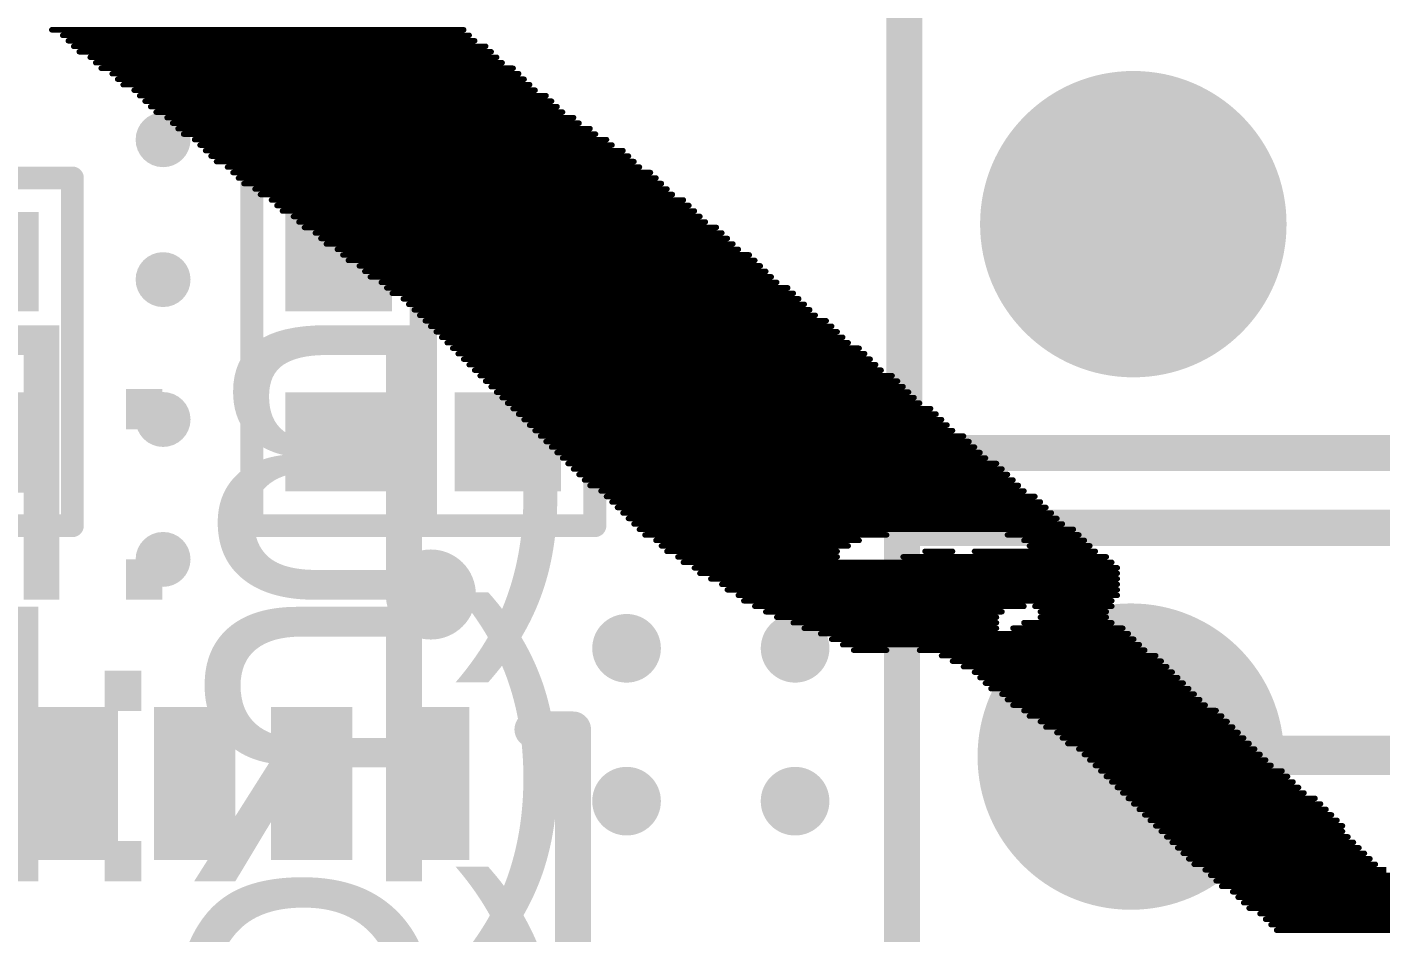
# Model space of a CAD drawing. Header units: millimetres. Extents: x -6 to 151, y -20 to 98.
# Drawn here: x 55.25 to 62.76, y 17.85 to 22.88 of the extents above; entities that cross this region are included whole.
import ezdxf

# ---------------------------------------------------------------- set-up
doc = ezdxf.new("R2010")
doc.units = ezdxf.units.MM
for name, color, linetype in [('BottomOverlay', 54, 'Continuous'), ('BottomSolder', 6, 'Continuous'), ('MultiLayer', 9, 'Continuous'), ('PadHoleLayer', 156, 'Continuous'), ('TopOverlay', 2, 'Continuous'), ('TopPaste', 8, 'Continuous'), ('TopSolder', 216, 'Continuous'), ('ViaHoleLayer', 16, 'Continuous')]:
    doc.layers.add(name, color=color, linetype=linetype)
doc.styles.add('Arial', font='arial.ttf', dxfattribs={"height": 0.2})

# ---------------------------------------------------------------- blocks, each defined once
blk = doc.blocks.new('H______1X3_B_205')
at = {"layer": 'BottomSolder'}
h = blk.add_hatch(color=6, dxfattribs=at)
edge = h.paths.add_edge_path()
edge.add_arc((0, 0), 0.8504, 0, 360)
at = {"layer": 'MultiLayer'}
h = blk.add_hatch(color=9, dxfattribs=at)
edge = h.paths.add_edge_path()
edge.add_arc((0, 0), 0.825, 0, 360)
at = {"layer": 'PadHoleLayer'}
h = blk.add_hatch(color=156, dxfattribs=at)
edge = h.paths.add_edge_path()
edge.add_arc((0, 0), 0.51, 0, 360)
at = {"layer": 'TopSolder'}
h = blk.add_hatch(color=216, dxfattribs=at)
edge = h.paths.add_edge_path()
edge.add_arc((0, 0), 0.8504, 0, 360)
at = {"layer": 'TopOverlay', "const_width": 0.2}
for points in [[(-1.27, -1.27), (-1.27, 1.27)], [(-1.27, -1.27), (6.35, -1.27)]]:
    blk.add_lwpolyline(points, dxfattribs=at)
at = {"layer": 'TopOverlay', "const_width": 0.1}
blk.add_lwpolyline([(-1.32, -1.27, 1), (-1.22, -1.27, 1)], format="xyb", close=True, dxfattribs=at)
blk.add_lwpolyline([(-1.32, -1.27, 1), (-1.22, -1.27, 1)], format="xyb", close=True, dxfattribs=at)
blk = doc.blocks.new('RES0402_216')
at = {"layer": 'TopPaste'}
for points in [[(-0.75, -0.27), (-0.75, 0.27), (-0.25, 0.27), (-0.25, -0.27)], [(0.25, -0.27), (0.25, 0.27), (0.75, 0.27), (0.75, -0.27)]]:
    blk.add_hatch(color=8, dxfattribs=at).paths.add_polyline_path(points)
at = {"layer": 'TopSolder'}
for points in [[(-0.7754, -0.2954), (-0.7754, 0.2954), (-0.2246, 0.2954), (-0.2246, -0.2954)], [(0.2246, -0.2954), (0.2246, 0.2954), (0.7754, 0.2954), (0.7754, -0.2954)]]:
    blk.add_hatch(color=216, dxfattribs=at).paths.add_polyline_path(points)
at = {"layer": 'TopOverlay', "const_width": 0.127}
for points in [[(-0.9652, 0.4826), (-0.9652, -0.4826)], [(-0.9652, 0.4826), (0.9652, 0.4826)], [(0.9652, 0.4826), (0.9652, -0.4826)], [(-0.9652, -0.4826), (0.9652, -0.4826)]]:
    blk.add_lwpolyline(points, dxfattribs=at)
at = {"layer": 'TopOverlay', "const_width": 0.0635}
for points in [[(-0.997, 0.4826, 1), (-0.9335, 0.4826, 1)], [(-0.997, 0.4826, 1), (-0.9335, 0.4826, 1)], [(0.9335, 0.4826, 1), (0.997, 0.4826, 1)], [(0.9335, 0.4826, 1), (0.997, 0.4826, 1)], [(-0.997, -0.4826, 1), (-0.9335, -0.4826, 1)], [(-0.997, -0.4826, 1), (-0.9335, -0.4826, 1)], [(0.9335, -0.4826, 1), (0.997, -0.4826, 1)], [(0.9335, -0.4826, 1), (0.997, -0.4826, 1)]]:
    blk.add_lwpolyline(points, format="xyb", close=True, dxfattribs=at)
blk = doc.blocks.new('RES0402_219')
at = {"layer": 'TopPaste'}
for points in [[(-0.75, -0.27), (-0.75, 0.27), (-0.25, 0.27), (-0.25, -0.27)], [(0.25, -0.27), (0.25, 0.27), (0.75, 0.27), (0.75, -0.27)]]:
    blk.add_hatch(color=8, dxfattribs=at).paths.add_polyline_path(points)
at = {"layer": 'TopSolder'}
for points in [[(-0.7754, -0.2954), (-0.7754, 0.2954), (-0.2246, 0.2954), (-0.2246, -0.2954)], [(0.2246, -0.2954), (0.2246, 0.2954), (0.7754, 0.2954), (0.7754, -0.2954)]]:
    blk.add_hatch(color=216, dxfattribs=at).paths.add_polyline_path(points)
at = {"layer": 'TopOverlay', "const_width": 0.127}
for points in [[(-0.9652, -0.4826), (-0.9652, 0.4826)], [(0.9652, 0.4826), (-0.9652, 0.4826)], [(0.9652, -0.4826), (0.9652, 0.4826)], [(0.9652, -0.4826), (-0.9652, -0.4826)]]:
    blk.add_lwpolyline(points, dxfattribs=at)
at = {"layer": 'TopOverlay', "const_width": 0.0635}
for points in [[(-0.997, 0.4826, 1), (-0.9335, 0.4826, 1)], [(-0.997, 0.4826, 1), (-0.9335, 0.4826, 1)], [(0.9335, 0.4826, 1), (0.997, 0.4826, 1)], [(0.9335, 0.4826, 1), (0.997, 0.4826, 1)], [(-0.997, -0.4826, 1), (-0.9335, -0.4826, 1)], [(-0.997, -0.4826, 1), (-0.9335, -0.4826, 1)], [(0.9335, -0.4826, 1), (0.997, -0.4826, 1)], [(0.9335, -0.4826, 1), (0.997, -0.4826, 1)]]:
    blk.add_lwpolyline(points, format="xyb", close=True, dxfattribs=at)
blk = doc.blocks.new('RES0402_221')
at = {"layer": 'TopPaste'}
for points in [[(-0.75, -0.27), (-0.75, 0.27), (-0.25, 0.27), (-0.25, -0.27)], [(0.25, -0.27), (0.25, 0.27), (0.75, 0.27), (0.75, -0.27)]]:
    blk.add_hatch(color=8, dxfattribs=at).paths.add_polyline_path(points)
at = {"layer": 'TopSolder'}
for points in [[(-0.7754, -0.2954), (-0.7754, 0.2954), (-0.2246, 0.2954), (-0.2246, -0.2954)], [(0.2246, -0.2954), (0.2246, 0.2954), (0.7754, 0.2954), (0.7754, -0.2954)]]:
    blk.add_hatch(color=216, dxfattribs=at).paths.add_polyline_path(points)
at = {"layer": 'TopOverlay', "const_width": 0.127}
for points in [[(-0.9652, 0.4826), (-0.9652, -0.4826)], [(-0.9652, 0.4826), (0.9652, 0.4826)], [(0.9652, 0.4826), (0.9652, -0.4826)], [(-0.9652, -0.4826), (0.9652, -0.4826)]]:
    blk.add_lwpolyline(points, dxfattribs=at)
at = {"layer": 'TopOverlay', "const_width": 0.0635}
for points in [[(-0.997, 0.4826, 1), (-0.9335, 0.4826, 1)], [(-0.997, 0.4826, 1), (-0.9335, 0.4826, 1)], [(0.9335, 0.4826, 1), (0.997, 0.4826, 1)], [(0.9335, 0.4826, 1), (0.997, 0.4826, 1)], [(-0.997, -0.4826, 1), (-0.9335, -0.4826, 1)], [(-0.997, -0.4826, 1), (-0.9335, -0.4826, 1)], [(0.9335, -0.4826, 1), (0.997, -0.4826, 1)], [(0.9335, -0.4826, 1), (0.997, -0.4826, 1)]]:
    blk.add_lwpolyline(points, format="xyb", close=True, dxfattribs=at)
blk = doc.blocks.new('DFN3X3_8L_DUAL_282')
at = {"layer": 'TopPaste'}
for points in [[(-1.175, 1.825), (-0.775, 1.825), (-0.775, 1.025), (-1.175, 1.025)], [(-0.525, 1.825), (-0.125, 1.825), (-0.125, 1.025), (-0.525, 1.025)], [(0.125, 1.825), (0.525, 1.825), (0.525, 1.025), (0.125, 1.025)], [(0.775, 1.825), (1.175, 1.825), (1.175, 1.025), (0.775, 1.025)], [(-0.1248, -0.4944), (-1.1748, -0.4944), (-1.1748, 1.2056), (-0.1248, 1.2056)], [(1.1752, -0.4944), (0.1252, -0.4944), (0.1252, 1.2056), (1.1752, 1.2056)], [(-1.7462, -0.2098), (-1.7462, 0.1902), (-0.9462, 0.1902), (-0.9462, -0.2098)], [(1.7208, 0.2), (1.7208, -0.2), (0.9208, -0.2), (0.9208, 0.2)], [(-1.175, -1), (-0.775, -1), (-0.775, -1.8), (-1.175, -1.8)], [(-0.525, -1), (-0.125, -1), (-0.125, -1.8), (-0.525, -1.8)], [(0.125, -1), (0.525, -1), (0.525, -1.8), (0.125, -1.8)], [(0.775, -1), (1.175, -1), (1.175, -1.8), (0.775, -1.8)]]:
    blk.add_hatch(color=8, dxfattribs=at).paths.add_polyline_path(points)
at = {"layer": 'TopSolder'}
for points in [[(-1.2004, 1.8504), (-0.7496, 1.8504), (-0.7496, 0.9996), (-1.2004, 0.9996)], [(-0.5504, 1.8504), (-0.0996, 1.8504), (-0.0996, 0.9996), (-0.5504, 0.9996)], [(0.0996, 1.8504), (0.5504, 1.8504), (0.5504, 0.9996), (0.0996, 0.9996)], [(0.7496, 1.8504), (1.2004, 1.8504), (1.2004, 0.9996), (0.7496, 0.9996)], [(-0.0994, -0.5198), (-1.2002, -0.5198), (-1.2002, 1.231), (-0.0994, 1.231)], [(1.2006, -0.5198), (0.0998, -0.5198), (0.0998, 1.231), (1.2006, 1.231)], [(1.7462, 0.2254), (1.7462, -0.2254), (0.8954, -0.2254), (0.8954, 0.2254)], [(-1.7716, -0.2352), (-1.7716, 0.2156), (-0.9208, 0.2156), (-0.9208, -0.2352)], [(-1.2004, -0.9746), (-0.7496, -0.9746), (-0.7496, -1.8254), (-1.2004, -1.8254)], [(-0.5504, -0.9746), (-0.0996, -0.9746), (-0.0996, -1.8254), (-0.5504, -1.8254)], [(0.0996, -0.9746), (0.5504, -0.9746), (0.5504, -1.8254), (0.0996, -1.8254)], [(0.7496, -0.9746), (1.2004, -0.9746), (1.2004, -1.8254), (0.7496, -1.8254)]]:
    blk.add_hatch(color=216, dxfattribs=at).paths.add_polyline_path(points)
at = {"layer": 'TopOverlay', "const_width": 0.2}
for points in [[(-1.775, 1.7), (-1.775, -0.3175)], [(-1.55, 1.7), (-1.775, 1.7)], [(1.775, 1.7), (1.55, 1.7)], [(1.775, 1.7), (1.775, -0.3175)], [(-1.775, -0.25), (-1.775, -1.7)], [(1.775, -0.25), (1.775, -1.7)], [(-1.55, -1.7), (-1.775, -1.7)], [(1.775, -1.7), (1.55, -1.7)]]:
    blk.add_lwpolyline(points, dxfattribs=at)
at = {"layer": 'TopOverlay'}
for points, const_width in [([(-1.825, 1.7, 1), (-1.725, 1.7, 1)], 0.1), ([(-1.825, 1.7, 1), (-1.725, 1.7, 1)], 0.1), ([(-1.6, 1.7, 1), (-1.5, 1.7, 1)], 0.1), ([(1.5, 1.7, 1), (1.6, 1.7, 1)], 0.1), ([(1.725, 1.7, 1), (1.825, 1.7, 1)], 0.1), ([(1.725, 1.7, 1), (1.825, 1.7, 1)], 0.1), ([(-1.825, -0.25, 1), (-1.725, -0.25, 1)], 0.1), ([(1.725, -0.25, 1), (1.825, -0.25, 1)], 0.1), ([(-1.825, -0.3175, 1), (-1.725, -0.3175, 1)], 0.1), ([(1.725, -0.3175, 1), (1.825, -0.3175, 1)], 0.1), ([(-1.825, -1.7, 1), (-1.725, -1.7, 1)], 0.1), ([(-1.825, -1.7, 1), (-1.725, -1.7, 1)], 0.1), ([(-1.6, -1.7, 1), (-1.5, -1.7, 1)], 0.1), ([(1.5, -1.7, 1), (1.6, -1.7, 1)], 0.1), ([(1.725, -1.7, 1), (1.825, -1.7, 1)], 0.1), ([(1.725, -1.7, 1), (1.825, -1.7, 1)], 0.1), ([(-0.861, -2.4494, 1), (-1.111, -2.4494, 1)], 0.25), ([(-1.1735, -2.4494, 1), (-1.0485, -2.4494, 1)], 0.125), ([(-0.9235, -2.4494, 1), (-0.7985, -2.4494, 1)], 0.125)]:
    blk.add_lwpolyline(points, format="xyb", close=True, dxfattribs=dict(at, const_width=const_width))
blk = doc.blocks.new('H______2X4_287')
at = {"layer": 'BottomSolder'}
h = blk.add_hatch(color=6, dxfattribs=at)
edge = h.paths.add_edge_path()
edge.add_arc((0, 0), 0.8504, 0, 360)
at = {"layer": 'MultiLayer'}
h = blk.add_hatch(color=9, dxfattribs=at)
edge = h.paths.add_edge_path()
edge.add_arc((0, 0), 0.825, 0, 360)
at = {"layer": 'PadHoleLayer'}
h = blk.add_hatch(color=156, dxfattribs=at)
edge = h.paths.add_edge_path()
edge.add_arc((0, 0), 0.51, 0, 360)
at = {"layer": 'TopSolder'}
h = blk.add_hatch(color=216, dxfattribs=at)
edge = h.paths.add_edge_path()
edge.add_arc((0, 0), 0.8504, 0, 360)
at = {"layer": 'TopOverlay', "const_width": 0.2}
for points in [[(-1.27, 1.27), (-1.27, 3.81)], [(-1.27, -1.27), (-1.27, 1.27)], [(8.89, -1.27), (-1.27, -1.27)]]:
    blk.add_lwpolyline(points, dxfattribs=at)
at = {"layer": 'TopOverlay', "const_width": 0.1}
for points in [[(-1.32, 1.27, 1), (-1.22, 1.27, 1)], [(-1.32, 1.27, 1), (-1.22, 1.27, 1)], [(-1.32, -1.27, 1), (-1.22, -1.27, 1)], [(-1.32, -1.27, 1), (-1.22, -1.27, 1)]]:
    blk.add_lwpolyline(points, format="xyb", close=True, dxfattribs=at)

msp = doc.modelspace()

# ---------------------------------------------------------------- hatches: boundary and pattern name
at = {"layer": 'ViaHoleLayer'}
h = msp.add_hatch(color=16, dxfattribs=at)
edge = h.paths.add_edge_path()
edge.add_arc((56.0049, 22.2548), 0.1524, 0, 360)
h = msp.add_hatch(color=16, dxfattribs=at)
edge = h.paths.add_edge_path()
edge.add_arc((56.9795, 22.2925), 0.1524, 0, 360)
h = msp.add_hatch(color=16, dxfattribs=at)
edge = h.paths.add_edge_path()
edge.add_arc((56.0049, 21.4782), 0.1524, 0, 360)
h = msp.add_hatch(color=16, dxfattribs=at)
edge = h.paths.add_edge_path()
edge.add_arc((56.0049, 20.7016), 0.1524, 0, 360)
h = msp.add_hatch(color=16, dxfattribs=at)
edge = h.paths.add_edge_path()
edge.add_arc((56.0049, 19.9249), 0.1524, 0, 360)
h = msp.add_hatch(color=16, dxfattribs=at)
edge = h.paths.add_edge_path()
edge.add_arc((58.5771, 19.4313), 0.1905, 0, 360)
h = msp.add_hatch(color=16, dxfattribs=at)
edge = h.paths.add_edge_path()
edge.add_arc((59.5122, 19.4313), 0.1905, 0, 360)
h = msp.add_hatch(color=16, dxfattribs=at)
edge = h.paths.add_edge_path()
edge.add_arc((58.5771, 18.5826), 0.1905, 0, 360)
h = msp.add_hatch(color=16, dxfattribs=at)
edge = h.paths.add_edge_path()
edge.add_arc((59.5122, 18.5826), 0.1905, 0, 360)

# ---------------------------------------------------------------- linework, layer by layer
at = {"layer": 'BottomOverlay'}
for points, const_width in [([(55.3872, 22.8651), (57.6732, 22.8651)], 0.0305), ([(55.4482, 22.8346), (57.7037, 22.8346)], 0.0305), ([(55.4787, 22.8041), (57.7342, 22.8041)], 0.0305), ([(55.5092, 22.7736), (57.7952, 22.7736)], 0.0305), ([(55.5396, 22.7432), (57.8256, 22.7432)], 0.0305), ([(55.6006, 22.7127), (57.8561, 22.7127)], 0.0305), ([(55.6311, 22.6822), (57.8866, 22.6822)], 0.0305), ([(55.6616, 22.6517), (57.9476, 22.6517)], 0.0305), ([(55.7225, 22.6212), (57.978, 22.6212)], 0.0305), ([(55.753, 22.5908), (58.0085, 22.5908)], 0.0305), ([(55.7835, 22.5603), (58.039, 22.5603)], 0.0305), ([(55.8444, 22.5298), (58.0695, 22.5298)], 0.0305), ([(55.8749, 22.4993), (58.1304, 22.4993)], 0.0305), ([(55.9054, 22.4688), (58.1609, 22.4688)], 0.0305), ([(55.9359, 22.4384), (58.1914, 22.4384)], 0.0305), ([(55.9664, 22.4079), (58.2219, 22.4079)], 0.0305), ([(56.0273, 22.3774), (58.2828, 22.3774)], 0.0305), ([(56.0578, 22.3469), (58.3133, 22.3469)], 0.0305), ([(56.0883, 22.3164), (58.3743, 22.3164)], 0.0305), ([(56.1188, 22.286), (58.4048, 22.286)], 0.0305), ([(56.1797, 22.2555), (58.4657, 22.2555)], 0.0305), ([(56.2102, 22.225), (58.4962, 22.225)], 0.0305), ([(56.2407, 22.1945), (58.5572, 22.1945)], 0.0305), ([(56.2712, 22.164), (58.5876, 22.164)], 0.0305), ([(56.3016, 22.1336), (58.6181, 22.1336)], 0.0305), ([(56.3626, 22.1031), (58.6486, 22.1031)], 0.0305), ([(56.3931, 22.0726), (58.7096, 22.0726)], 0.0305), ([(56.4236, 22.0421), (58.74, 22.0421)], 0.0305), ([(56.454, 22.0116), (58.7705, 22.0116)], 0.0305), ([(56.515, 21.9812), (58.801, 21.9812)], 0.0305), ([(56.5455, 21.9507), (58.8315, 21.9507)], 0.0305), ([(56.6064, 21.9202), (58.8924, 21.9202)], 0.0305), ([(56.6369, 21.8897), (58.9229, 21.8897)], 0.0305), ([(56.6674, 21.8592), (58.9534, 21.8592)], 0.0305), ([(56.7284, 21.8288), (58.9839, 21.8288)], 0.0305), ([(56.7588, 21.7983), (59.0144, 21.7983)], 0.0305), ([(56.7893, 21.7678), (59.0753, 21.7678)], 0.0305), ([(56.8503, 21.7373), (59.1058, 21.7373)], 0.0305), ([(56.8808, 21.7068), (59.1363, 21.7068)], 0.0305), ([(56.9112, 21.6764), (59.1668, 21.6764)], 0.0305), ([(56.9722, 21.6459), (59.1972, 21.6459)], 0.0305), ([(57.0027, 21.6154), (59.2582, 21.6154)], 0.0305), ([(57.0332, 21.5849), (59.2887, 21.5849)], 0.0305), ([(57.0941, 21.5544), (59.3192, 21.5544)], 0.0305), ([(57.1246, 21.524), (59.3496, 21.524)], 0.0305), ([(57.1551, 21.4935), (59.3801, 21.4935)], 0.0305), ([(57.216, 21.463), (59.4106, 21.463)], 0.0305), ([(57.2465, 21.4325), (59.4716, 21.4325)], 0.0305), ([(57.277, 21.402), (59.502, 21.402)], 0.0305), ([(57.338, 21.3716), (59.5325, 21.3716)], 0.0305), ([(57.3684, 21.3411), (59.563, 21.3411)], 0.0305), ([(57.3989, 21.3106), (59.5935, 21.3106)], 0.0305), ([(57.4294, 21.2801), (59.624, 21.2801)], 0.0305), ([(57.4599, 21.2496), (59.6849, 21.2496)], 0.0305), ([(57.4904, 21.2192), (59.7154, 21.2192)], 0.0305), ([(57.5208, 21.1887), (59.7459, 21.1887)], 0.0305), ([(57.5513, 21.1582), (59.7764, 21.1582)], 0.0305), ([(57.5818, 21.1277), (59.8068, 21.1277)], 0.0305), ([(57.6123, 21.0972), (59.8678, 21.0972)], 0.0305), ([(57.6428, 21.0668), (59.8983, 21.0668)], 0.0305), ([(57.6732, 21.0363), (59.9288, 21.0363)], 0.0305), ([(57.7037, 21.0058), (59.9592, 21.0058)], 0.0305), ([(57.7342, 20.9753), (59.9897, 20.9753)], 0.0305), ([(57.7647, 20.9448), (60.0507, 20.9448)], 0.0305), ([(57.7952, 20.9144), (60.0812, 20.9144)], 0.0305), ([(57.8256, 20.8839), (60.1116, 20.8839)], 0.0305), ([(57.8561, 20.8534), (60.1421, 20.8534)], 0.0305), ([(57.8866, 20.8229), (60.1726, 20.8229)], 0.0305), ([(57.9171, 20.7924), (60.2031, 20.7924)], 0.0305), ([(57.9476, 20.762), (60.264, 20.762)], 0.0305), ([(57.978, 20.7315), (60.2945, 20.7315)], 0.0305), ([(58.0085, 20.701), (60.325, 20.701)], 0.0305), ([(58.039, 20.6705), (60.3555, 20.6705)], 0.0305), ([(58.0695, 20.64), (60.386, 20.64)], 0.0305), ([(58.1, 20.6096), (60.4469, 20.6096)], 0.0305), ([(58.1304, 20.5791), (60.4774, 20.5791)], 0.0305), ([(58.1609, 20.5486), (60.5079, 20.5486)], 0.0305), ([(58.1914, 20.5181), (60.5384, 20.5181)], 0.0305), ([(58.2219, 20.4876), (60.5688, 20.4876)], 0.0305), ([(58.2524, 20.4572), (60.6298, 20.4572)], 0.0305), ([(58.2828, 20.4267), (60.6603, 20.4267)], 0.0305), ([(58.3133, 20.3962), (60.6908, 20.3962)], 0.0305), ([(58.3438, 20.3657), (60.7212, 20.3657)], 0.0305), ([(58.3743, 20.3352), (60.7517, 20.3352)], 0.0305), ([(58.4352, 20.3048), (60.7822, 20.3048)], 0.0305), ([(58.4657, 20.2743), (60.8432, 20.2743)], 0.0305), ([(58.4962, 20.2438), (60.8736, 20.2438)], 0.0305), ([(58.5267, 20.2133), (60.9041, 20.2133)], 0.0305), ([(58.5572, 20.1828), (60.9346, 20.1828)], 0.0305), ([(58.5876, 20.1524), (60.9651, 20.1524)], 0.0305), ([(58.6181, 20.1219), (60.9956, 20.1219)], 0.0305), ([(58.6486, 20.0914), (61.0565, 20.0914)], 0.0305), ([(58.6791, 20.0609), (60.0202, 20.0609)], 0.0305), ([(60.6908, 20.0609), (61.087, 20.0609)], 0.0305), ([(58.74, 20.0304), (59.8678, 20.0304)], 0.0305), ([(58.7705, 20), (59.8068, 20)], 0.0305), ([(60.7822, 20.0304), (61.1175, 20.0304)], 0.0305), ([(60.8127, 20), (61.148, 20)], 0.0305), ([(58.801, 19.9695), (59.7459, 19.9695)], 0.0305), ([(58.862, 19.939), (59.7459, 19.939)], 0.0305), ([(58.8924, 19.9085), (61.2699, 19.9085)], 0.0305), ([(60.1116, 19.939), (61.2394, 19.939)], 0.0305), ([(60.2336, 19.9695), (60.386, 19.9695)], 0.0305), ([(60.5079, 19.9695), (61.1784, 19.9695)], 0.0305), ([(58.9534, 19.878), (61.3004, 19.878)], 0.0305), ([(58.9839, 19.8476), (61.3004, 19.8476)], 0.0305), ([(59.0448, 19.8171), (61.3004, 19.8171)], 0.0305), ([(59.1058, 19.7866), (61.3004, 19.7866)], 0.0305), ([(59.1363, 19.7561), (61.3004, 19.7561)], 0.0305), ([(59.1972, 19.7256), (61.3004, 19.7256)], 0.0305), ([(59.2277, 19.6952), (61.2699, 19.6952)], 0.0305), ([(59.2887, 19.6647), (60.7822, 19.6647)], 0.0305), ([(59.3496, 19.6342), (60.6603, 19.6342)], 0.0305), ([(59.4106, 19.6037), (60.6298, 19.6037)], 0.0305), ([(60.8432, 19.6647), (61.2699, 19.6647)], 0.0305), ([(60.8736, 19.6342), (61.2394, 19.6342)], 0.0305), ([(60.8736, 19.6037), (61.2394, 19.6037)], 0.0305), ([(59.502, 19.5732), (60.6298, 19.5732)], 0.0305), ([(59.563, 19.5428), (60.6298, 19.5428)], 0.0305), ([(60.7212, 19.5428), (61.3308, 19.5428)], 0.0305), ([(60.7822, 19.5732), (61.2699, 19.5732)], 0.0305), ([(59.6544, 19.5123), (61.3613, 19.5123)], 0.0305), ([(59.7154, 19.4818), (61.3918, 19.4818)], 0.0305), ([(59.7764, 19.4513), (61.4223, 19.4513)], 0.0305), ([(59.8373, 19.4208), (60.0202, 19.4208)], 0.0305), ([(60.2031, 19.4208), (61.4528, 19.4208)], 0.0305), ([(60.325, 19.3904), (61.5137, 19.3904)], 0.0305), ([(60.386, 19.3599), (61.5442, 19.3599)], 0.0305), ([(60.4469, 19.3294), (61.5747, 19.3294)], 0.0305), ([(60.5079, 19.2989), (61.6052, 19.2989)], 0.0305), ([(60.5384, 19.2684), (61.6356, 19.2684)], 0.0305), ([(60.5688, 19.238), (61.6661, 19.238)], 0.0305), ([(60.5993, 19.2075), (61.6966, 19.2075)], 0.0305), ([(60.6603, 19.177), (61.7271, 19.177)], 0.0305), ([(60.6908, 19.1465), (61.7576, 19.1465)], 0.0305), ([(60.7212, 19.116), (61.788, 19.116)], 0.0305), ([(60.7822, 19.0856), (61.849, 19.0856)], 0.0305), ([(60.8127, 19.0551), (61.8795, 19.0551)], 0.0305), ([(60.8736, 19.0246), (61.91, 19.0246)], 0.0305), ([(60.9041, 18.9941), (61.9404, 18.9941)], 0.0305), ([(60.9651, 18.9636), (61.9709, 18.9636)], 0.0305), ([(60.9956, 18.9332), (62.0014, 18.9332)], 0.0305), ([(61.3901, 18.845), (61.405, 18.8301)], 0.203), ([(61.3901, 18.845), (63.9301, 18.845)], 0.203), ([(61.026, 18.9027), (62.0319, 18.9027)], 0.0305), ([(61.087, 18.8722), (62.0624, 18.8722)], 0.0305), ([(61.405, 18.8301), (63.9293, 18.8301)], 0.203), ([(61.1175, 18.8417), (62.0928, 18.8417)], 0.0305), ([(61.148, 18.8112), (62.1233, 18.8112)], 0.0305), ([(61.1784, 18.7808), (62.1538, 18.7808)], 0.0305), ([(61.2089, 18.7503), (62.2148, 18.7503)], 0.0305), ([(61.2394, 18.7198), (62.2452, 18.7198)], 0.0305), ([(61.2699, 18.6893), (62.2757, 18.6893)], 0.0305), ([(61.3004, 18.6588), (62.3062, 18.6588)], 0.0305), ([(61.3308, 18.6284), (62.3367, 18.6284)], 0.0305), ([(61.3613, 18.5979), (62.3976, 18.5979)], 0.0305), ([(61.3918, 18.5674), (62.4281, 18.5674)], 0.0305), ([(61.4223, 18.5369), (62.4586, 18.5369)], 0.0305), ([(61.4528, 18.5064), (62.4891, 18.5064)], 0.0305), ([(61.4832, 18.476), (62.5196, 18.476)], 0.0305), ([(61.5137, 18.4455), (62.55, 18.4455)], 0.0305), ([(61.5442, 18.415), (62.55, 18.415)], 0.0305), ([(61.5747, 18.3845), (62.5805, 18.3845)], 0.0305), ([(61.6052, 18.354), (62.611, 18.354)], 0.0305), ([(61.6356, 18.3236), (62.6415, 18.3236)], 0.0305), ([(61.6661, 18.2931), (62.672, 18.2931)], 0.0305), ([(61.6966, 18.2626), (62.7024, 18.2626)], 0.0305), ([(61.7271, 18.2321), (62.7329, 18.2321)], 0.0305), ([(61.788, 18.2016), (62.7939, 18.2016)], 0.0305), ([(61.8185, 18.1712), (62.8244, 18.1712)], 0.0305), ([(61.849, 18.1407), (62.8548, 18.1407)], 0.0305), ([(61.8795, 18.1102), (62.8853, 18.1102)], 0.0305), ([(61.9404, 18.0797), (62.9158, 18.0797)], 0.0305), ([(61.9709, 18.0492), (62.9463, 18.0492)], 0.0305), ([(62.0014, 18.0188), (62.9768, 18.0188)], 0.0305), ([(62.0319, 17.9883), (63.0072, 17.9883)], 0.0305), ([(62.0928, 17.9578), (63.0377, 17.9578)], 0.0305), ([(62.1233, 17.9273), (63.0682, 17.9273)], 0.0305), ([(62.1538, 17.8968), (63.0987, 17.8968)], 0.0305), ([(62.1843, 17.8664), (63.1292, 17.8664)], 0.0305)]:
    msp.add_lwpolyline(points, dxfattribs=dict(at, const_width=const_width))
for points, const_width in [([(55.3796, 22.8651, 1), (55.3949, 22.8651, 1)], 0.0152), ([(55.4406, 22.8346, 1), (55.4558, 22.8346, 1)], 0.0152), ([(57.6656, 22.8651, 1), (57.6809, 22.8651, 1)], 0.0152), ([(57.6961, 22.8346, 1), (57.7113, 22.8346, 1)], 0.0152), ([(55.4711, 22.8041, 1), (55.4863, 22.8041, 1)], 0.0152), ([(55.5015, 22.7736, 1), (55.5168, 22.7736, 1)], 0.0152), ([(57.7266, 22.8041, 1), (57.7418, 22.8041, 1)], 0.0152), ([(57.7875, 22.7736, 1), (57.8028, 22.7736, 1)], 0.0152), ([(55.532, 22.7432, 1), (55.5473, 22.7432, 1)], 0.0152), ([(55.593, 22.7127, 1), (55.6082, 22.7127, 1)], 0.0152), ([(55.6235, 22.6822, 1), (55.6387, 22.6822, 1)], 0.0152), ([(57.818, 22.7432, 1), (57.8333, 22.7432, 1)], 0.0152), ([(57.8485, 22.7127, 1), (57.8637, 22.7127, 1)], 0.0152), ([(57.879, 22.6822, 1), (57.8942, 22.6822, 1)], 0.0152), ([(55.6539, 22.6517, 1), (55.6692, 22.6517, 1)], 0.0152), ([(55.7149, 22.6212, 1), (55.7301, 22.6212, 1)], 0.0152), ([(57.9399, 22.6517, 1), (57.9552, 22.6517, 1)], 0.0152), ([(57.9704, 22.6212, 1), (57.9857, 22.6212, 1)], 0.0152), ([(55.7454, 22.5908, 1), (55.7606, 22.5908, 1)], 0.0152), ([(55.7759, 22.5603, 1), (55.7911, 22.5603, 1)], 0.0152), ([(55.8368, 22.5298, 1), (55.8521, 22.5298, 1)], 0.0152), ([(58.0009, 22.5908, 1), (58.0161, 22.5908, 1)], 0.0152), ([(58.0314, 22.5603, 1), (58.0466, 22.5603, 1)], 0.0152), ([(58.0619, 22.5298, 1), (58.0771, 22.5298, 1)], 0.0152), ([(55.8673, 22.4993, 1), (55.8825, 22.4993, 1)], 0.0152), ([(55.8978, 22.4688, 1), (55.913, 22.4688, 1)], 0.0152), ([(58.1228, 22.4993, 1), (58.1381, 22.4993, 1)], 0.0152), ([(58.1533, 22.4688, 1), (58.1685, 22.4688, 1)], 0.0152), ([(55.9283, 22.4384, 1), (55.9435, 22.4384, 1)], 0.0152), ([(55.9587, 22.4079, 1), (55.974, 22.4079, 1)], 0.0152), ([(56.0197, 22.3774, 1), (56.0349, 22.3774, 1)], 0.0152), ([(58.1838, 22.4384, 1), (58.199, 22.4384, 1)], 0.0152), ([(58.2143, 22.4079, 1), (58.2295, 22.4079, 1)], 0.0152), ([(58.2752, 22.3774, 1), (58.2905, 22.3774, 1)], 0.0152), ([(56.0502, 22.3469, 1), (56.0654, 22.3469, 1)], 0.0152), ([(56.0807, 22.3164, 1), (56.0959, 22.3164, 1)], 0.0152), ([(58.3057, 22.3469, 1), (58.3209, 22.3469, 1)], 0.0152), ([(58.3667, 22.3164, 1), (58.3819, 22.3164, 1)], 0.0152), ([(56.1111, 22.286, 1), (56.1264, 22.286, 1)], 0.0152), ([(56.1721, 22.2555, 1), (56.1873, 22.2555, 1)], 0.0152), ([(56.2026, 22.225, 1), (56.2178, 22.225, 1)], 0.0152), ([(58.3971, 22.286, 1), (58.4124, 22.286, 1)], 0.0152), ([(58.4581, 22.2555, 1), (58.4733, 22.2555, 1)], 0.0152), ([(58.4886, 22.225, 1), (58.5038, 22.225, 1)], 0.0152), ([(56.2331, 22.1945, 1), (56.2483, 22.1945, 1)], 0.0152), ([(56.2635, 22.164, 1), (56.2788, 22.164, 1)], 0.0152), ([(58.5495, 22.1945, 1), (58.5648, 22.1945, 1)], 0.0152), ([(58.58, 22.164, 1), (58.5953, 22.164, 1)], 0.0152), ([(56.294, 22.1336, 1), (56.3093, 22.1336, 1)], 0.0152), ([(56.355, 22.1031, 1), (56.3702, 22.1031, 1)], 0.0152), ([(58.6105, 22.1336, 1), (58.6257, 22.1336, 1)], 0.0152), ([(58.641, 22.1031, 1), (58.6562, 22.1031, 1)], 0.0152), ([(56.3855, 22.0726, 1), (56.4007, 22.0726, 1)], 0.0152), ([(56.4159, 22.0421, 1), (56.4312, 22.0421, 1)], 0.0152), ([(56.4464, 22.0116, 1), (56.4617, 22.0116, 1)], 0.0152), ([(58.7019, 22.0726, 1), (58.7172, 22.0726, 1)], 0.0152), ([(58.7324, 22.0421, 1), (58.7477, 22.0421, 1)], 0.0152), ([(58.7629, 22.0116, 1), (58.7781, 22.0116, 1)], 0.0152), ([(56.5074, 21.9812, 1), (56.5226, 21.9812, 1)], 0.0152), ([(56.5379, 21.9507, 1), (56.5531, 21.9507, 1)], 0.0152), ([(58.7934, 21.9812, 1), (58.8086, 21.9812, 1)], 0.0152), ([(58.8239, 21.9507, 1), (58.8391, 21.9507, 1)], 0.0152), ([(56.5988, 21.9202, 1), (56.6141, 21.9202, 1)], 0.0152), ([(56.6293, 21.8897, 1), (56.6445, 21.8897, 1)], 0.0152), ([(56.6598, 21.8592, 1), (56.675, 21.8592, 1)], 0.0152), ([(58.8848, 21.9202, 1), (58.9001, 21.9202, 1)], 0.0152), ([(58.9153, 21.8897, 1), (58.9305, 21.8897, 1)], 0.0152), ([(58.9458, 21.8592, 1), (58.961, 21.8592, 1)], 0.0152), ([(56.7207, 21.8288, 1), (56.736, 21.8288, 1)], 0.0152), ([(56.7512, 21.7983, 1), (56.7665, 21.7983, 1)], 0.0152), ([(58.9763, 21.8288, 1), (58.9915, 21.8288, 1)], 0.0152), ([(59.0067, 21.7983, 1), (59.022, 21.7983, 1)], 0.0152), ([(56.7817, 21.7678, 1), (56.7969, 21.7678, 1)], 0.0152), ([(56.8427, 21.7373, 1), (56.8579, 21.7373, 1)], 0.0152), ([(56.8731, 21.7068, 1), (56.8884, 21.7068, 1)], 0.0152), ([(59.0677, 21.7678, 1), (59.0829, 21.7678, 1)], 0.0152), ([(59.0982, 21.7373, 1), (59.1134, 21.7373, 1)], 0.0152), ([(59.1287, 21.7068, 1), (59.1439, 21.7068, 1)], 0.0152), ([(56.9036, 21.6764, 1), (56.9189, 21.6764, 1)], 0.0152), ([(56.9646, 21.6459, 1), (56.9798, 21.6459, 1)], 0.0152), ([(59.1591, 21.6764, 1), (59.1744, 21.6764, 1)], 0.0152), ([(59.1896, 21.6459, 1), (59.2049, 21.6459, 1)], 0.0152), ([(56.9951, 21.6154, 1), (57.0103, 21.6154, 1)], 0.0152), ([(57.0255, 21.5849, 1), (57.0408, 21.5849, 1)], 0.0152), ([(57.0865, 21.5544, 1), (57.1017, 21.5544, 1)], 0.0152), ([(59.2506, 21.6154, 1), (59.2658, 21.6154, 1)], 0.0152), ([(59.2811, 21.5849, 1), (59.2963, 21.5849, 1)], 0.0152), ([(59.3115, 21.5544, 1), (59.3268, 21.5544, 1)], 0.0152), ([(57.117, 21.524, 1), (57.1322, 21.524, 1)], 0.0152), ([(57.1475, 21.4935, 1), (57.1627, 21.4935, 1)], 0.0152), ([(59.342, 21.524, 1), (59.3573, 21.524, 1)], 0.0152), ([(59.3725, 21.4935, 1), (59.3877, 21.4935, 1)], 0.0152), ([(57.2084, 21.463, 1), (57.2237, 21.463, 1)], 0.0152), ([(57.2389, 21.4325, 1), (57.2541, 21.4325, 1)], 0.0152), ([(57.2694, 21.402, 1), (57.2846, 21.402, 1)], 0.0152), ([(59.403, 21.463, 1), (59.4182, 21.463, 1)], 0.0152), ([(59.4639, 21.4325, 1), (59.4792, 21.4325, 1)], 0.0152), ([(59.4944, 21.402, 1), (59.5097, 21.402, 1)], 0.0152), ([(57.3303, 21.3716, 1), (57.3456, 21.3716, 1)], 0.0152), ([(57.3608, 21.3411, 1), (57.3761, 21.3411, 1)], 0.0152), ([(59.5249, 21.3716, 1), (59.5401, 21.3716, 1)], 0.0152), ([(59.5554, 21.3411, 1), (59.5706, 21.3411, 1)], 0.0152), ([(57.3913, 21.3106, 1), (57.4065, 21.3106, 1)], 0.0152), ([(57.4218, 21.2801, 1), (57.437, 21.2801, 1)], 0.0152), ([(57.4523, 21.2496, 1), (57.4675, 21.2496, 1)], 0.0152), ([(59.5859, 21.3106, 1), (59.6011, 21.3106, 1)], 0.0152), ([(59.6163, 21.2801, 1), (59.6316, 21.2801, 1)], 0.0152), ([(59.6773, 21.2496, 1), (59.6925, 21.2496, 1)], 0.0152), ([(57.4827, 21.2192, 1), (57.498, 21.2192, 1)], 0.0152), ([(57.5132, 21.1887, 1), (57.5285, 21.1887, 1)], 0.0152), ([(59.7078, 21.2192, 1), (59.723, 21.2192, 1)], 0.0152), ([(59.7383, 21.1887, 1), (59.7535, 21.1887, 1)], 0.0152), ([(57.5437, 21.1582, 1), (57.5589, 21.1582, 1)], 0.0152), ([(57.5742, 21.1277, 1), (57.5894, 21.1277, 1)], 0.0152), ([(57.6047, 21.0972, 1), (57.6199, 21.0972, 1)], 0.0152), ([(59.7687, 21.1582, 1), (59.784, 21.1582, 1)], 0.0152), ([(59.7992, 21.1277, 1), (59.8145, 21.1277, 1)], 0.0152), ([(59.8602, 21.0972, 1), (59.8754, 21.0972, 1)], 0.0152), ([(57.6351, 21.0668, 1), (57.6504, 21.0668, 1)], 0.0152), ([(57.6656, 21.0363, 1), (57.6809, 21.0363, 1)], 0.0152), ([(59.8907, 21.0668, 1), (59.9059, 21.0668, 1)], 0.0152), ([(59.9211, 21.0363, 1), (59.9364, 21.0363, 1)], 0.0152), ([(57.6961, 21.0058, 1), (57.7113, 21.0058, 1)], 0.0152), ([(57.7266, 20.9753, 1), (57.7418, 20.9753, 1)], 0.0152), ([(59.9516, 21.0058, 1), (59.9669, 21.0058, 1)], 0.0152), ([(59.9821, 20.9753, 1), (59.9973, 20.9753, 1)], 0.0152), ([(57.7571, 20.9448, 1), (57.7723, 20.9448, 1)], 0.0152), ([(57.7875, 20.9144, 1), (57.8028, 20.9144, 1)], 0.0152), ([(57.818, 20.8839, 1), (57.8333, 20.8839, 1)], 0.0152), ([(60.0431, 20.9448, 1), (60.0583, 20.9448, 1)], 0.0152), ([(60.0735, 20.9144, 1), (60.0888, 20.9144, 1)], 0.0152), ([(60.104, 20.8839, 1), (60.1193, 20.8839, 1)], 0.0152), ([(57.8485, 20.8534, 1), (57.8637, 20.8534, 1)], 0.0152), ([(57.879, 20.8229, 1), (57.8942, 20.8229, 1)], 0.0152), ([(60.1345, 20.8534, 1), (60.1497, 20.8534, 1)], 0.0152), ([(60.165, 20.8229, 1), (60.1802, 20.8229, 1)], 0.0152), ([(57.9095, 20.7924, 1), (57.9247, 20.7924, 1)], 0.0152), ([(57.9399, 20.762, 1), (57.9552, 20.762, 1)], 0.0152), ([(57.9704, 20.7315, 1), (57.9857, 20.7315, 1)], 0.0152), ([(60.1955, 20.7924, 1), (60.2107, 20.7924, 1)], 0.0152), ([(60.2564, 20.762, 1), (60.2717, 20.762, 1)], 0.0152), ([(60.2869, 20.7315, 1), (60.3021, 20.7315, 1)], 0.0152), ([(58.0009, 20.701, 1), (58.0161, 20.701, 1)], 0.0152), ([(58.0314, 20.6705, 1), (58.0466, 20.6705, 1)], 0.0152), ([(60.3174, 20.701, 1), (60.3326, 20.701, 1)], 0.0152), ([(60.3479, 20.6705, 1), (60.3631, 20.6705, 1)], 0.0152), ([(58.0619, 20.64, 1), (58.0771, 20.64, 1)], 0.0152), ([(58.0923, 20.6096, 1), (58.1076, 20.6096, 1)], 0.0152), ([(58.1228, 20.5791, 1), (58.1381, 20.5791, 1)], 0.0152), ([(60.3783, 20.64, 1), (60.3936, 20.64, 1)], 0.0152), ([(60.4393, 20.6096, 1), (60.4545, 20.6096, 1)], 0.0152), ([(60.4698, 20.5791, 1), (60.485, 20.5791, 1)], 0.0152), ([(58.1533, 20.5486, 1), (58.1685, 20.5486, 1)], 0.0152), ([(58.1838, 20.5181, 1), (58.199, 20.5181, 1)], 0.0152), ([(60.5003, 20.5486, 1), (60.5155, 20.5486, 1)], 0.0152), ([(60.5307, 20.5181, 1), (60.546, 20.5181, 1)], 0.0152), ([(58.2143, 20.4876, 1), (58.2295, 20.4876, 1)], 0.0152), ([(58.2447, 20.4572, 1), (58.26, 20.4572, 1)], 0.0152), ([(58.2752, 20.4267, 1), (58.2905, 20.4267, 1)], 0.0152), ([(60.5612, 20.4876, 1), (60.5765, 20.4876, 1)], 0.0152), ([(60.6222, 20.4572, 1), (60.6374, 20.4572, 1)], 0.0152), ([(60.6527, 20.4267, 1), (60.6679, 20.4267, 1)], 0.0152), ([(58.3057, 20.3962, 1), (58.3209, 20.3962, 1)], 0.0152), ([(58.3362, 20.3657, 1), (58.3514, 20.3657, 1)], 0.0152), ([(60.6831, 20.3962, 1), (60.6984, 20.3962, 1)], 0.0152), ([(60.7136, 20.3657, 1), (60.7289, 20.3657, 1)], 0.0152), ([(58.3667, 20.3352, 1), (58.3819, 20.3352, 1)], 0.0152), ([(58.4276, 20.3048, 1), (58.4429, 20.3048, 1)], 0.0152), ([(58.4581, 20.2743, 1), (58.4733, 20.2743, 1)], 0.0152), ([(60.7441, 20.3352, 1), (60.7593, 20.3352, 1)], 0.0152), ([(60.7746, 20.3048, 1), (60.7898, 20.3048, 1)], 0.0152), ([(60.8355, 20.2743, 1), (60.8508, 20.2743, 1)], 0.0152), ([(58.4886, 20.2438, 1), (58.5038, 20.2438, 1)], 0.0152), ([(58.5191, 20.2133, 1), (58.5343, 20.2133, 1)], 0.0152), ([(60.866, 20.2438, 1), (60.8813, 20.2438, 1)], 0.0152), ([(60.8965, 20.2133, 1), (60.9117, 20.2133, 1)], 0.0152), ([(58.5495, 20.1828, 1), (58.5648, 20.1828, 1)], 0.0152), ([(58.58, 20.1524, 1), (58.5953, 20.1524, 1)], 0.0152), ([(58.6105, 20.1219, 1), (58.6257, 20.1219, 1)], 0.0152), ([(60.927, 20.1828, 1), (60.9422, 20.1828, 1)], 0.0152), ([(60.9575, 20.1524, 1), (60.9727, 20.1524, 1)], 0.0152), ([(60.9879, 20.1219, 1), (61.0032, 20.1219, 1)], 0.0152), ([(58.641, 20.0914, 1), (58.6562, 20.0914, 1)], 0.0152), ([(58.6715, 20.0609, 1), (58.6867, 20.0609, 1)], 0.0152), ([(60.0126, 20.0609, 1), (60.0278, 20.0609, 1)], 0.0152), ([(60.6831, 20.0609, 1), (60.6984, 20.0609, 1)], 0.0152), ([(61.0489, 20.0914, 1), (61.0641, 20.0914, 1)], 0.0152), ([(61.0794, 20.0609, 1), (61.0946, 20.0609, 1)], 0.0152), ([(58.7324, 20.0304, 1), (58.7477, 20.0304, 1)], 0.0152), ([(58.7629, 20, 1), (58.7781, 20, 1)], 0.0152), ([(59.7992, 20, 1), (59.8145, 20, 1)], 0.0152), ([(59.8602, 20.0304, 1), (59.8754, 20.0304, 1)], 0.0152), ([(60.7746, 20.0304, 1), (60.7898, 20.0304, 1)], 0.0152), ([(60.8051, 20, 1), (60.8203, 20, 1)], 0.0152), ([(61.1099, 20.0304, 1), (61.1251, 20.0304, 1)], 0.0152), ([(61.1403, 20, 1), (61.1556, 20, 1)], 0.0152), ([(58.7934, 19.9695, 1), (58.8086, 19.9695, 1)], 0.0152), ([(58.8543, 19.939, 1), (58.8696, 19.939, 1)], 0.0152), ([(58.8848, 19.9085, 1), (58.9001, 19.9085, 1)], 0.0152), ([(59.7383, 19.9695, 1), (59.7535, 19.9695, 1)], 0.0152), ([(59.7383, 19.939, 1), (59.7535, 19.939, 1)], 0.0152), ([(60.104, 19.939, 1), (60.1193, 19.939, 1)], 0.0152), ([(60.2259, 19.9695, 1), (60.2412, 19.9695, 1)], 0.0152), ([(60.3783, 19.9695, 1), (60.3936, 19.9695, 1)], 0.0152), ([(60.5003, 19.9695, 1), (60.5155, 19.9695, 1)], 0.0152), ([(61.1708, 19.9695, 1), (61.1861, 19.9695, 1)], 0.0152), ([(61.2318, 19.939, 1), (61.247, 19.939, 1)], 0.0152), ([(61.2623, 19.9085, 1), (61.2775, 19.9085, 1)], 0.0152), ([(58.9458, 19.878, 1), (58.961, 19.878, 1)], 0.0152), ([(58.9763, 19.8476, 1), (58.9915, 19.8476, 1)], 0.0152), ([(61.2927, 19.878, 1), (61.308, 19.878, 1)], 0.0152), ([(61.2927, 19.8476, 1), (61.308, 19.8476, 1)], 0.0152), ([(59.0372, 19.8171, 1), (59.0525, 19.8171, 1)], 0.0152), ([(59.0982, 19.7866, 1), (59.1134, 19.7866, 1)], 0.0152), ([(59.1287, 19.7561, 1), (59.1439, 19.7561, 1)], 0.0152), ([(61.2927, 19.8171, 1), (61.308, 19.8171, 1)], 0.0152), ([(61.2927, 19.7866, 1), (61.308, 19.7866, 1)], 0.0152), ([(61.2927, 19.7561, 1), (61.308, 19.7561, 1)], 0.0152), ([(59.1896, 19.7256, 1), (59.2049, 19.7256, 1)], 0.0152), ([(59.2201, 19.6952, 1), (59.2353, 19.6952, 1)], 0.0152), ([(61.2623, 19.6952, 1), (61.2775, 19.6952, 1)], 0.0152), ([(61.2927, 19.7256, 1), (61.308, 19.7256, 1)], 0.0152), ([(59.2811, 19.6647, 1), (59.2963, 19.6647, 1)], 0.0152), ([(59.342, 19.6342, 1), (59.3573, 19.6342, 1)], 0.0152), ([(59.403, 19.6037, 1), (59.4182, 19.6037, 1)], 0.0152), ([(60.6222, 19.6037, 1), (60.6374, 19.6037, 1)], 0.0152), ([(60.6527, 19.6342, 1), (60.6679, 19.6342, 1)], 0.0152), ([(60.7746, 19.6647, 1), (60.7898, 19.6647, 1)], 0.0152), ([(60.8355, 19.6647, 1), (60.8508, 19.6647, 1)], 0.0152), ([(60.866, 19.6342, 1), (60.8813, 19.6342, 1)], 0.0152), ([(60.866, 19.6037, 1), (60.8813, 19.6037, 1)], 0.0152), ([(61.2318, 19.6342, 1), (61.247, 19.6342, 1)], 0.0152), ([(61.2318, 19.6037, 1), (61.247, 19.6037, 1)], 0.0152), ([(61.2623, 19.6647, 1), (61.2775, 19.6647, 1)], 0.0152), ([(59.4944, 19.5732, 1), (59.5097, 19.5732, 1)], 0.0152), ([(59.5554, 19.5428, 1), (59.5706, 19.5428, 1)], 0.0152), ([(60.6222, 19.5732, 1), (60.6374, 19.5732, 1)], 0.0152), ([(60.6222, 19.5428, 1), (60.6374, 19.5428, 1)], 0.0152), ([(60.7136, 19.5428, 1), (60.7289, 19.5428, 1)], 0.0152), ([(60.7746, 19.5732, 1), (60.7898, 19.5732, 1)], 0.0152), ([(61.2623, 19.5732, 1), (61.2775, 19.5732, 1)], 0.0152), ([(61.3232, 19.5428, 1), (61.3385, 19.5428, 1)], 0.0152), ([(59.6468, 19.5123, 1), (59.6621, 19.5123, 1)], 0.0152), ([(59.7078, 19.4818, 1), (59.723, 19.4818, 1)], 0.0152), ([(59.7687, 19.4513, 1), (59.784, 19.4513, 1)], 0.0152), ([(61.3537, 19.5123, 1), (61.3689, 19.5123, 1)], 0.0152), ([(61.3842, 19.4818, 1), (61.3994, 19.4818, 1)], 0.0152), ([(61.4147, 19.4513, 1), (61.4299, 19.4513, 1)], 0.0152), ([(59.8297, 19.4208, 1), (59.8449, 19.4208, 1)], 0.0152), ([(60.0126, 19.4208, 1), (60.0278, 19.4208, 1)], 0.0152), ([(60.1955, 19.4208, 1), (60.2107, 19.4208, 1)], 0.0152), ([(60.3174, 19.3904, 1), (60.3326, 19.3904, 1)], 0.0152), ([(61.4451, 19.4208, 1), (61.4604, 19.4208, 1)], 0.0152), ([(61.5061, 19.3904, 1), (61.5213, 19.3904, 1)], 0.0152), ([(60.3783, 19.3599, 1), (60.3936, 19.3599, 1)], 0.0152), ([(60.4393, 19.3294, 1), (60.4545, 19.3294, 1)], 0.0152), ([(60.5003, 19.2989, 1), (60.5155, 19.2989, 1)], 0.0152), ([(61.5366, 19.3599, 1), (61.5518, 19.3599, 1)], 0.0152), ([(61.5671, 19.3294, 1), (61.5823, 19.3294, 1)], 0.0152), ([(61.5975, 19.2989, 1), (61.6128, 19.2989, 1)], 0.0152), ([(60.5307, 19.2684, 1), (60.546, 19.2684, 1)], 0.0152), ([(60.5612, 19.238, 1), (60.5765, 19.238, 1)], 0.0152), ([(61.628, 19.2684, 1), (61.6433, 19.2684, 1)], 0.0152), ([(61.6585, 19.238, 1), (61.6737, 19.238, 1)], 0.0152), ([(60.5917, 19.2075, 1), (60.6069, 19.2075, 1)], 0.0152), ([(60.6527, 19.177, 1), (60.6679, 19.177, 1)], 0.0152), ([(60.6831, 19.1465, 1), (60.6984, 19.1465, 1)], 0.0152), ([(61.689, 19.2075, 1), (61.7042, 19.2075, 1)], 0.0152), ([(61.7195, 19.177, 1), (61.7347, 19.177, 1)], 0.0152), ([(61.7499, 19.1465, 1), (61.7652, 19.1465, 1)], 0.0152), ([(60.7136, 19.116, 1), (60.7289, 19.116, 1)], 0.0152), ([(60.7746, 19.0856, 1), (60.7898, 19.0856, 1)], 0.0152), ([(61.7804, 19.116, 1), (61.7957, 19.116, 1)], 0.0152), ([(61.8414, 19.0856, 1), (61.8566, 19.0856, 1)], 0.0152), ([(60.8051, 19.0551, 1), (60.8203, 19.0551, 1)], 0.0152), ([(60.866, 19.0246, 1), (60.8813, 19.0246, 1)], 0.0152), ([(60.8965, 18.9941, 1), (60.9117, 18.9941, 1)], 0.0152), ([(61.8719, 19.0551, 1), (61.8871, 19.0551, 1)], 0.0152), ([(61.9023, 19.0246, 1), (61.9176, 19.0246, 1)], 0.0152), ([(61.9328, 18.9941, 1), (61.9481, 18.9941, 1)], 0.0152), ([(60.9575, 18.9636, 1), (60.9727, 18.9636, 1)], 0.0152), ([(60.9879, 18.9332, 1), (61.0032, 18.9332, 1)], 0.0152), ([(61.3394, 18.845, 1), (61.4409, 18.845, 1)], 0.1015), ([(61.3394, 18.845, 1), (61.4409, 18.845, 1)], 0.1015), ([(61.9633, 18.9636, 1), (61.9785, 18.9636, 1)], 0.0152), ([(61.9938, 18.9332, 1), (62.009, 18.9332, 1)], 0.0152), ([(61.0184, 18.9027, 1), (61.0337, 18.9027, 1)], 0.0152), ([(61.0794, 18.8722, 1), (61.0946, 18.8722, 1)], 0.0152), ([(61.3542, 18.8301, 1), (61.4557, 18.8301, 1)], 0.1015), ([(61.3542, 18.8301, 1), (61.4557, 18.8301, 1)], 0.1015), ([(62.0243, 18.9027, 1), (62.0395, 18.9027, 1)], 0.0152), ([(62.0547, 18.8722, 1), (62.07, 18.8722, 1)], 0.0152), ([(61.1099, 18.8417, 1), (61.1251, 18.8417, 1)], 0.0152), ([(61.1403, 18.8112, 1), (61.1556, 18.8112, 1)], 0.0152), ([(61.1708, 18.7808, 1), (61.1861, 18.7808, 1)], 0.0152), ([(62.0852, 18.8417, 1), (62.1005, 18.8417, 1)], 0.0152), ([(62.1157, 18.8112, 1), (62.1309, 18.8112, 1)], 0.0152), ([(62.1462, 18.7808, 1), (62.1614, 18.7808, 1)], 0.0152), ([(61.2013, 18.7503, 1), (61.2165, 18.7503, 1)], 0.0152), ([(61.2318, 18.7198, 1), (61.247, 18.7198, 1)], 0.0152), ([(62.2071, 18.7503, 1), (62.2224, 18.7503, 1)], 0.0152), ([(62.2376, 18.7198, 1), (62.2529, 18.7198, 1)], 0.0152), ([(61.2623, 18.6893, 1), (61.2775, 18.6893, 1)], 0.0152), ([(61.2927, 18.6588, 1), (61.308, 18.6588, 1)], 0.0152), ([(61.3232, 18.6284, 1), (61.3385, 18.6284, 1)], 0.0152), ([(62.2681, 18.6893, 1), (62.2833, 18.6893, 1)], 0.0152), ([(62.2986, 18.6588, 1), (62.3138, 18.6588, 1)], 0.0152), ([(62.3291, 18.6284, 1), (62.3443, 18.6284, 1)], 0.0152), ([(61.3537, 18.5979, 1), (61.3689, 18.5979, 1)], 0.0152), ([(61.3842, 18.5674, 1), (61.3994, 18.5674, 1)], 0.0152), ([(62.39, 18.5979, 1), (62.4053, 18.5979, 1)], 0.0152), ([(62.4205, 18.5674, 1), (62.4357, 18.5674, 1)], 0.0152), ([(61.4147, 18.5369, 1), (61.4299, 18.5369, 1)], 0.0152), ([(61.4451, 18.5064, 1), (61.4604, 18.5064, 1)], 0.0152), ([(61.4756, 18.476, 1), (61.4909, 18.476, 1)], 0.0152), ([(62.451, 18.5369, 1), (62.4662, 18.5369, 1)], 0.0152), ([(62.4815, 18.5064, 1), (62.4967, 18.5064, 1)], 0.0152), ([(62.5119, 18.476, 1), (62.5272, 18.476, 1)], 0.0152), ([(61.5061, 18.4455, 1), (61.5213, 18.4455, 1)], 0.0152), ([(61.5366, 18.415, 1), (61.5518, 18.415, 1)], 0.0152), ([(62.5424, 18.4455, 1), (62.5577, 18.4455, 1)], 0.0152), ([(62.5424, 18.415, 1), (62.5577, 18.415, 1)], 0.0152), ([(61.5671, 18.3845, 1), (61.5823, 18.3845, 1)], 0.0152), ([(61.5975, 18.354, 1), (61.6128, 18.354, 1)], 0.0152), ([(61.628, 18.3236, 1), (61.6433, 18.3236, 1)], 0.0152), ([(62.5729, 18.3845, 1), (62.5881, 18.3845, 1)], 0.0152), ([(62.6034, 18.354, 1), (62.6186, 18.354, 1)], 0.0152), ([(62.6339, 18.3236, 1), (62.6491, 18.3236, 1)], 0.0152), ([(61.6585, 18.2931, 1), (61.6737, 18.2931, 1)], 0.0152), ([(61.689, 18.2626, 1), (61.7042, 18.2626, 1)], 0.0152), ([(62.6643, 18.2931, 1), (62.6796, 18.2931, 1)], 0.0152), ([(62.6948, 18.2626, 1), (62.7101, 18.2626, 1)], 0.0152), ([(61.7195, 18.2321, 1), (61.7347, 18.2321, 1)], 0.0152), ([(61.7804, 18.2016, 1), (61.7957, 18.2016, 1)], 0.0152), ([(61.8109, 18.1712, 1), (61.8261, 18.1712, 1)], 0.0152), ([(62.7253, 18.2321, 1), (62.7405, 18.2321, 1)], 0.0152), ([(61.8414, 18.1407, 1), (61.8566, 18.1407, 1)], 0.0152), ([(61.8719, 18.1102, 1), (61.8871, 18.1102, 1)], 0.0152), ([(61.9328, 18.0797, 1), (61.9481, 18.0797, 1)], 0.0152), ([(61.9633, 18.0492, 1), (61.9785, 18.0492, 1)], 0.0152), ([(61.9938, 18.0188, 1), (62.009, 18.0188, 1)], 0.0152), ([(62.0243, 17.9883, 1), (62.0395, 17.9883, 1)], 0.0152), ([(62.0852, 17.9578, 1), (62.1005, 17.9578, 1)], 0.0152), ([(62.1157, 17.9273, 1), (62.1309, 17.9273, 1)], 0.0152), ([(62.1462, 17.8968, 1), (62.1614, 17.8968, 1)], 0.0152), ([(62.1767, 17.8664, 1), (62.1919, 17.8664, 1)], 0.0152)]:
    msp.add_lwpolyline(points, format="xyb", close=True, dxfattribs=dict(at, const_width=const_width))

# ---------------------------------------------------------------- block references
msp.add_blockref('H______1X3_B_205', (61.3893, 21.7861))
for name, p, rotation in [('RES0402_221', (55.019, 21.0774), 90), ('RES0402_219', (56.9795, 21.0774), 270), ('RES0402_216', (57.9187, 21.0774), 90), ('H______2X4_287', (61.3753, 18.8301), 270), ('DFN3X3_8L_DUAL_282', (56.5049, 17.2806), 180)]:
    msp.add_blockref(name, p, dxfattribs=dict(rotation=rotation))

# ---------------------------------------------------------------- texts
at = {"layer": 'BottomOverlay', "style": 'Arial', "text_generation_flag": 2}
for s, p in [('(B:PB7)', (58.3247, 19.7009)), ('(R:PB6)', (58.3247, 18.1377)), ('(G:PB5)', (58.3247, 16.6137))]:
    msp.add_text(s, height=1.524, rotation=360, dxfattribs=at).set_placement(p)

doc.saveas('drawing.dxf')
